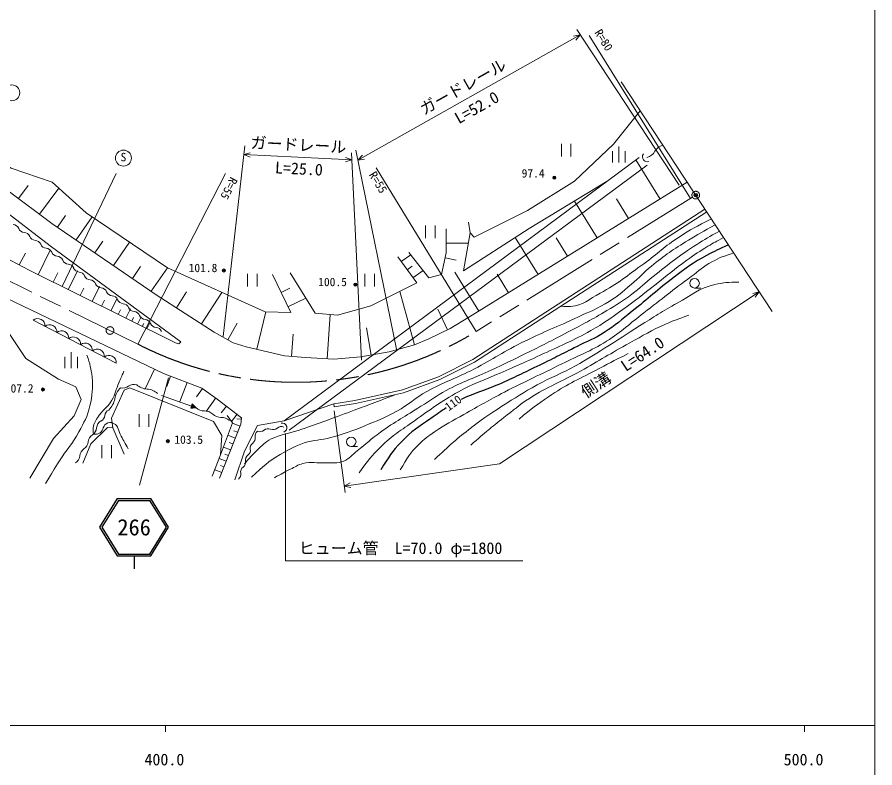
# Model space of a CAD drawing. Units: millimetres, scale not verified. Extents: x 40000 to 680000, y 20000 to 380000.
# Drawn here: x 444808 to 579000, y 198357 to 315823 of the extents above; entities that cross this region are included whole.
import ezdxf
from ezdxf.enums import TextEntityAlignment as Align

# ---------------------------------------------------------------- set-up
doc = ezdxf.new("R2010")
doc.units = ezdxf.units.MM
doc.header["$LTSCALE"] = 1000
doc.header["$PDMODE"] = 32
doc.header["$PDSIZE"] = 500
doc.linetypes.add('CHAIN', pattern=[18.5, 12, -1.5, 3.5, -1.5])
for name, color, linetype, lineweight in [('M-BGD', 7, 'Continuous', 13), ('M-BMK', 2, 'CHAIN', 13), ('M-STR-HTXT', 7, 'Continuous', 13), ('M-STR-STRC', 7, 'Continuous', 25), ('M-TTL-BAND', 7, 'Continuous', 13)]:
    doc.layers.add(name, color=color, linetype=linetype, lineweight=lineweight)
doc.layers.add('M-OTRS', color=6, linetype='Continuous')
doc.styles.add('ＭＳ ゴシック', font='')
doc.styles.get('ＭＳ ゴシック').set_extended_font_data('MS Gothic')

msp = doc.modelspace()

# ---------------------------------------------------------------- linework, layer by layer
at = {"layer": 'M-BGD'}
for p, q in [((529960, 296003), (529960, 294003)), ((531460, 294003), (531460, 296003)), ((538946, 293084), (538946, 295584)), ((486604, 252631), (542135, 293884)), ((537946, 293084), (537946, 294834)), ((539946, 293084), (539946, 294834)), ((543389, 292669), (487392, 251222)), ((545394, 287368), (541589, 293520)), ((450176, 279874), (435647, 291032)), ((515343, 268780), (549647, 289998)), ((443396, 288669), (450253, 283555)), ((445034, 287447), (446551, 289482)), ((448289, 285020), (451324, 289089)), ((540473, 284324), (538570, 287400)), ((535551, 281280), (531984, 287048)), ((451139, 282949), (452382, 284766)), ((454047, 280960), (456533, 284595)), ((529460, 270908), (552415, 285792)), ((450253, 283555), (466564, 272397)), ((508719, 283238), (508719, 281238)), ((510219, 281238), (510219, 283238)), ((511936, 278935), (511936, 282683)), ((456974, 278958), (458225, 280787)), ((459901, 276955), (462404, 280614)), ((511936, 280478), (515403, 280478)), ((526322, 275571), (522740, 281363)), ((530937, 278426), (529153, 281310)), ((441110, 279177), (446805, 276155)), ((448086, 275519), (449935, 279241)), ((470400, 265036), (450176, 279874)), ((445132, 277043), (446106, 278878)), ((507316, 274228), (504353, 278325)), ((504895, 277575), (506385, 278653)), ((511192, 275560), (511936, 278935)), ((511771, 278184), (513506, 277802)), ((462847, 274940), (464107, 276781)), ((465794, 272924), (468313, 276607)), ((505812, 276307), (506605, 276880)), ((446805, 276155), (469586, 264842)), ((450442, 274349), (451173, 275821)), ((452797, 273180), (454259, 276124)), ((480841, 275682), (480841, 273682)), ((482341, 273682), (482341, 275682)), ((487616, 269608), (484739, 275535)), ((499222, 275682), (499222, 273682)), ((500722, 273682), (500722, 275682)), ((506730, 275038), (508316, 276185)), ((517056, 269839), (513296, 275917)), ((521689, 272705), (519898, 275601)), ((441537, 272606), (467697, 260080)), ((454660, 272254), (455239, 273419)), ((456524, 271329), (457680, 273658)), ((469725, 270357), (471317, 272823)), ((473671, 267811), (476853, 272743)), ((486090, 272751), (487493, 273432)), ((506954, 264527), (504657, 272898)), ((550792, 273442), (551792, 273442)), ((457998, 270597), (458455, 271518)), ((459472, 269865), (460387, 271707)), ((466564, 272397), (475630, 266547)), ((487179, 270507), (489984, 271868)), ((460638, 269286), (461000, 270015)), ((461804, 268707), (462527, 270164)), ((512154, 266900), (510617, 270125)), ((516110, 262257), (529460, 270908)), ((460306, 261684), (447300, 268387)), ((462726, 268249), (463012, 268825)), ((463648, 267791), (464221, 268944)), ((482324, 263856), (483717, 269692)), ((493299, 262359), (493787, 269287)), ((512552, 267089), (515343, 268780)), ((464378, 267428), (464605, 267885)), ((465108, 267066), (465561, 267978)), ((477785, 265343), (479248, 267963)), ((500199, 262952), (499449, 267227)), ((509220, 265501), (512552, 267089)), ((475630, 266547), (478613, 264881)), ((487757, 262749), (488000, 266213)), ((469586, 264842), (470128, 264687)), ((470128, 264687), (470400, 265036)), ((478613, 264881), (480628, 264261)), ((503021, 263448), (506973, 264532)), ((506973, 264532), (509220, 265501)), ((453269, 260917), (453269, 263417)), ((480628, 264261), (486633, 262828)), ((498604, 262673), (503021, 263448)), ((452269, 260917), (452269, 262667)), ((454269, 260917), (454269, 262667)), ((486633, 262828), (489926, 262556)), ((489926, 262556), (494342, 262285)), ((494342, 262285), (498604, 262673)), ((510725, 259564), (516110, 262257)), ((466314, 260742), (464835, 257653)), ((467697, 260080), (473713, 257788)), ((468825, 259650), (468215, 258050)), ((505110, 257501), (510725, 259564)), ((471385, 258675), (470236, 255658)), ((473787, 257735), (472849, 256422)), ((473713, 257788), (476119, 256069)), ((467368, 256637), (472082, 254970)), ((497662, 255840), (505110, 257501)), ((471847, 255053), (472082, 254970)), ((472207, 255323), (471957, 254616)), ((472082, 254970), (472789, 254720)), ((472091, 254993), (472751, 254760)), ((472099, 255017), (472712, 254800)), ((472107, 255041), (472673, 254841)), ((472116, 255064), (472634, 254881)), ((472124, 255088), (472595, 254921)), ((472132, 255111), (472557, 254961)), ((472141, 255135), (472518, 255002)), ((472149, 255158), (472479, 255042)), ((472157, 255182), (472440, 255082)), ((472166, 255206), (472401, 255122)), ((472174, 255229), (472363, 255163)), ((472182, 255253), (472324, 255203)), ((472191, 255276), (472285, 255243)), ((472199, 255300), (472246, 255283)), ((472789, 254720), (472207, 255323)), ((475888, 256234), (474368, 254106)), ((476119, 256069), (479901, 253147)), ((486604, 252631), (494339, 255324)), ((494339, 255324), (497662, 255840)), ((494415, 254830), (494339, 255324)), ((463889, 253726), (463889, 251726)), ((465389, 251726), (465389, 253726)), ((471957, 254616), (472789, 254720)), ((471966, 254640), (472013, 254623)), ((471974, 254664), (472068, 254630)), ((471982, 254687), (472124, 254637)), ((471991, 254711), (472179, 254644)), ((471999, 254734), (472235, 254651)), ((472007, 254758), (472290, 254658)), ((472016, 254781), (472346, 254665)), ((472024, 254805), (472401, 254672)), ((472032, 254829), (472457, 254678)), ((472041, 254852), (472512, 254685)), ((472049, 254876), (472568, 254692)), ((472057, 254899), (472623, 254699)), ((472066, 254923), (472678, 254706)), ((472074, 254946), (472734, 254713)), ((477550, 254963), (476751, 253928)), ((479206, 253684), (478351, 252577)), ((479874, 252908), (479179, 252985)), ((479901, 253147), (479786, 252116)), ((482421, 251944), (486604, 252631)), ((479786, 252116), (476463, 243694)), ((479668, 251817), (478500, 252277)), ((479299, 250882), (478715, 251113)), ((480359, 247933), (482421, 251944)), ((478931, 249948), (477787, 250399)), ((458068, 248824), (458068, 246824)), ((459568, 246824), (459568, 248824)), ((478209, 248119), (477090, 248560)), ((478570, 249033), (477998, 249259)), ((497078, 248627), (498078, 248627)), ((477856, 247223), (477296, 247444)), ((478869, 243407), (480359, 247933)), ((477502, 246328), (476402, 246762)), ((477155, 245448), (476605, 245665)), ((476808, 244567), (475714, 244998))]:
    msp.add_line(p, q, dxfattribs=at)
for points in [[(420668, 302994), (429821, 299507), (438713, 295236), (443856, 292185), (450307, 290006), (455624, 285211), (468351, 276581), (483606, 269695), (487616, 269608)], [(515423, 283729), (515685, 282073), (516295, 281376), (524663, 285560), (531986, 290180), (538088, 295933), (542302, 301156)], [(515685, 282073), (514639, 276145), (524925, 282770), (537134, 290169)], [(494415, 254830), (497755, 255348), (505251, 257021), (510923, 259104), (516359, 261822), (529732, 270489), (552690, 285374)], [(506096, 279022), (509234, 275012), (511192, 275560)], [(487529, 275797), (491451, 269520), (494938, 269172), (500168, 270654), (507316, 274228)], [(440769, 269762), (443060, 267127), (446154, 262429), (451253, 259163), (454004, 257960), (454806, 256012), (453717, 253434), (450509, 249881), (446785, 243694)], [(459790, 251543), (459561, 253090), (461566, 257444), (462426, 257845), (475546, 252574), (476807, 250340), (476635, 247360), (475317, 243980)], [(476635, 247360), (478525, 252345), (477666, 253491)], [(455092, 246043), (456353, 249079), (458931, 251600), (459790, 251543), (461566, 247418)]]:
    msp.add_lwpolyline(points, dxfattribs=at)
for centre, radius in [((528848, 290703), 100), ((528848, 290703), 80), ((528848, 290703), 60), ((528848, 290703), 40), ((528848, 290703), 20), ((528848, 290703), 20), ((477150, 276179), 100), ((477150, 276179), 80), ((477150, 276179), 60), ((477150, 276179), 40), ((477150, 276179), 20), ((477150, 276179), 20), ((497728, 273966), 100), ((497728, 273966), 80), ((497728, 273966), 60), ((497728, 273966), 40), ((497728, 273966), 20), ((497728, 273966), 20), ((550792, 274192), 750), ((448847, 257559), 100), ((448847, 257559), 80), ((448847, 257559), 60), ((448847, 257559), 40), ((448847, 257559), 20), ((448847, 257559), 20), ((497078, 249377), 750), ((468384, 249480), 100), ((468384, 249480), 80), ((468384, 249480), 60), ((468384, 249480), 40), ((468384, 249480), 20), ((468384, 249480), 20)]:
    msp.add_circle(centre, radius, dxfattribs=at)
for centre, radius, start, end in [((546448, 293753), 2150, 106.9442, 150.00101), ((543408, 293969), 771, 144.52651, 288.61955), ((542724, 295903), 2150, 286.9442, 330.00101), ((444122, 282370), 1011, 22.60011, 85.8344), ((445987, 283147), 1011, 202.60011, 265.8344), ((445841, 281131), 1011, 22.60011, 85.8344), ((447707, 281908), 1011, 202.60011, 265.8344), ((447560, 279892), 1011, 22.60011, 85.8344), ((449426, 280668), 1011, 202.60011, 265.8344), ((449279, 278653), 1011, 22.60011, 85.8344), ((451145, 279429), 1011, 202.60011, 265.8344), ((450998, 277414), 1011, 22.60011, 85.8344), ((452864, 278190), 1011, 202.60011, 265.8344), ((452717, 276174), 1011, 22.60011, 85.8344), ((454583, 276951), 1011, 202.60011, 265.8344), ((454436, 274935), 1011, 22.60011, 85.8344), ((456302, 275712), 1011, 202.60011, 265.8344), ((456155, 273696), 1011, 22.60011, 85.8344), ((458021, 274473), 1011, 202.60011, 265.8344), ((457875, 272457), 1011, 22.60011, 85.8344), ((459741, 273234), 1011, 202.60011, 265.8344), ((459594, 271218), 1011, 22.60011, 85.8344), ((461460, 271995), 1011, 202.60011, 265.8344), ((461313, 269979), 1011, 22.60011, 85.8344), ((463179, 270756), 1011, 202.60011, 265.8344), ((463032, 268740), 1011, 22.60011, 85.8344), ((448032, 267526), 1130, 355.10584, 130.35932), ((464898, 269517), 1011, 202.60011, 265.8344), ((464751, 267501), 1011, 22.60011, 85.8344), ((449890, 266568), 1130, 355.10584, 130.35932), ((466617, 268278), 1011, 202.60011, 265.8344), ((466470, 266262), 1011, 22.60011, 85.8344), ((451748, 265611), 1130, 355.10584, 130.35932), ((453606, 264653), 1130, 355.10584, 130.35932), ((455464, 263696), 1130, 355.10584, 130.35932), ((457322, 262738), 1130, 355.10584, 130.35932), ((459180, 261780), 1130, 355.10584, 130.35932), ((463342, 255499), 3320, 135.03023, 169.60765), ((461392, 259232), 1443, 253.94621, 306.66348), ((463115, 256917), 1443, 73.94621, 126.66348), ((465317, 260302), 2691, 227.94526, 266.38743), ((464978, 254931), 2691, 47.94526, 86.38743), ((456811, 256697), 3320, 315.03023, 349.60765), ((459548, 253405), 1022, 112.30272, 175.1896), ((474007, 255919), 1709, 224.55735, 272.92283), ((474182, 252505), 1709, 44.55735, 92.92283), ((476618, 254904), 1709, 224.55735, 272.92283), ((458660, 251427), 1424, 122.28298, 175.34707), ((457512, 253576), 1022, 292.30272, 355.1896), ((476792, 251489), 1709, 44.55735, 92.92283), ((486283, 251583), 732, 288.5907, 104.93441), ((455821, 251658), 1424, 302.28298, 355.34707), ((482944, 250277), 922, 124.99751, 191.29942), ((482800, 251926), 974, 246.71506, 311.17571), ((484082, 250461), 974, 66.71506, 131.17571), ((484852, 252249), 974, 246.71506, 311.17571), ((486134, 250784), 974, 66.71506, 131.17571), ((457343, 249250), 1424, 122.28298, 175.34707), ((481137, 249916), 922, 304.99751, 11.29942), ((456025, 247073), 1424, 122.28298, 175.34707), ((454503, 249481), 1424, 302.28298, 355.34707), ((482194, 248406), 922, 124.99751, 191.29942), ((453186, 247304), 1424, 302.28298, 355.34707), ((481444, 246535), 922, 124.99751, 191.29942), ((480386, 248045), 922, 304.99751, 11.29942), ((479636, 246174), 922, 304.99751, 11.29942), ((478886, 244303), 922, 304.99751, 11.29942), ((480693, 244664), 922, 124.99751, 191.29942)]:
    msp.add_arc(centre, radius, start, end, dxfattribs=at)
for points, knots in [([(481490, 243862), (483409, 245599), (484037, 246240), (485942, 247368), (487355, 248205), (488169, 248679), (489725, 249204), (491301, 249735), (492295, 249602), (493899, 250039), (496008, 250613), (497159, 251054), (499185, 251875), (501177, 252683), (502305, 253128), (504193, 254156), (506136, 255214), (506989, 256198), (508923, 257272), (511507, 258707), (513130, 259165), (515767, 260500), (518909, 262090), (520527, 263250), (523669, 264840), (526845, 266447), (528737, 267111), (531960, 268624), (533860, 269516), (534984, 269909), (536801, 270961), (538535, 271965), (539379, 272738), (540918, 274021), (542183, 275076), (542761, 275816), (544034, 276859), (546171, 278609), (547469, 279474), (549821, 280921), (551436, 281915), (552009, 282247), (554040, 283323)], [0, 0, 0, 0, 1, 1, 1, 2, 2, 2, 3, 3, 3, 4, 4, 4, 5, 5, 5, 6, 6, 6, 7, 7, 7, 8, 8, 8, 9, 9, 9, 10, 10, 10, 11, 11, 11, 12, 12, 12, 13, 13, 13, 14, 14, 14, 14]), ([(529891, 270592), (530535, 270496), (530814, 270532), (531403, 270571), (533374, 270703), (534279, 271701), (536022, 272630), (538867, 274148), (540247, 275367), (542866, 277249), (545058, 278824), (546101, 279967), (548375, 281422), (550280, 282642), (551011, 283035), (553429, 284251)], [0, 0, 0, 0, 1, 1, 1, 2, 2, 2, 3, 3, 3, 4, 4, 4, 5, 5, 5, 5]), ([(554684, 282345), (552985, 281408), (552513, 281106), (551157, 280254), (548352, 278491), (546910, 277302), (544313, 275246), (542982, 274192), (542335, 273479), (540974, 272463), (539515, 271375), (538640, 270840), (537079, 269904), (534718, 268487), (533337, 267794), (530902, 266509), (528358, 265166), (526915, 264448), (524336, 263171), (522263, 262144), (521088, 261596), (518994, 260611), (516248, 259320), (514583, 258853), (511928, 257384), (510339, 256505), (509511, 255906), (507977, 254935), (505491, 253362), (504026, 252586), (501633, 250873), (500162, 249820), (499443, 249092), (498016, 247980), (497197, 247341), (496860, 246768), (495902, 246366), (494875, 245936), (494175, 246164), (493064, 246088), (491676, 245993), (490847, 246336), (489503, 245977), (488695, 245761), (488308, 245452), (487555, 245086), (486558, 244602), (486236, 244413), (485051, 243751)], [0, 0, 0, 0, 1, 1, 1, 2, 2, 2, 3, 3, 3, 4, 4, 4, 5, 5, 5, 6, 6, 6, 7, 7, 7, 8, 8, 8, 9, 9, 9, 10, 10, 10, 11, 11, 11, 12, 12, 12, 13, 13, 13, 14, 14, 14, 15, 15, 15, 16, 16, 16, 16]), ([(498295, 244530), (499710, 246487), (500227, 247130), (501689, 248592), (503530, 250433), (504856, 251141), (506975, 252654), (509605, 254531), (511061, 255629), (513875, 257217), (516095, 258470), (517503, 258846), (519829, 259888), (522697, 261172), (524328, 261838), (527174, 263171), (530088, 264535), (531781, 265192), (534575, 266788), (536606, 267948), (537680, 268710), (539583, 270071), (541588, 271504), (542641, 272403), (544591, 273910), (546552, 275426), (547580, 276368), (549599, 277805), (550851, 278697), (551562, 279188), (552882, 279975), (553826, 280539), (554153, 280723), (555338, 281351)], [0, 0, 0, 0, 1, 1, 1, 2, 2, 2, 3, 3, 3, 4, 4, 4, 5, 5, 5, 6, 6, 6, 7, 7, 7, 8, 8, 8, 9, 9, 9, 10, 10, 10, 11, 11, 11, 11]), ([(504749, 244975), (505867, 246854), (506223, 247604), (507587, 248926), (508487, 249797), (509062, 250216), (510091, 250929), (511813, 252122), (512887, 252622), (514710, 253656), (517173, 255052), (518542, 255854), (521053, 257161), (524510, 258961), (526526, 259814), (530012, 261557), (532759, 262931), (534422, 263485), (537023, 265118), (539453, 266644), (540587, 267827), (542866, 269570), (545759, 271783), (547336, 273082), (550267, 275246), (551509, 276162), (552137, 276791), (553494, 277527), (554768, 278218), (555319, 278410), (556925, 278941)], [0, 0, 0, 0, 1, 1, 1, 2, 2, 2, 3, 3, 3, 4, 4, 4, 5, 5, 5, 6, 6, 6, 7, 7, 7, 8, 8, 8, 9, 9, 9, 10, 10, 10, 10]), ([(557723, 274355), (556052, 274371), (555391, 274282), (553939, 273966), (551451, 273424), (550336, 272285), (548096, 271072), (545730, 269791), (544486, 268928), (542198, 267511), (540030, 266168), (538856, 265352), (536689, 264005), (534942, 262919), (533981, 262278), (532182, 261279), (529888, 260004), (528467, 259549), (526173, 258274), (523973, 257052), (522769, 256313), (520664, 254935), (518575, 253569), (517404, 252795), (515433, 251263), (513244, 249561), (512534, 248878), (510091, 246589)], [0, 0, 0, 0, 1, 1, 1, 2, 2, 2, 3, 3, 3, 4, 4, 4, 5, 5, 5, 6, 6, 6, 7, 7, 7, 8, 8, 8, 9, 9, 9, 9]), ([(515767, 248870), (518220, 250966), (518872, 251542), (520942, 253155), (522485, 254357), (523307, 255096), (524948, 256160), (527927, 258089), (529857, 258723), (532961, 260444), (535984, 262120), (537605, 263186), (540640, 264840), (542817, 266026), (543982, 266813), (546260, 267789), (547651, 268385), (548153, 268590), (549877, 269180)], [0, 0, 0, 0, 1, 1, 1, 2, 2, 2, 3, 3, 3, 4, 4, 4, 5, 5, 5, 6, 6, 6, 6]), ([(523335, 252932), (525418, 254664), (526083, 255160), (527953, 256438), (530669, 258294), (532390, 259019), (535298, 260555), (537284, 261605), (537937, 261942), (540418, 263171)], [0, 0, 0, 0, 1, 1, 1, 2, 2, 2, 3, 3, 3, 3]), ([(455722, 262944), (456225, 261454), (456377, 260878), (456525, 259507), (456714, 257744), (456558, 256713), (456181, 254980), (455814, 253295), (455268, 252437), (454462, 250913), (453466, 249031), (452567, 248183), (451425, 246386), (450553, 245013), (450273, 244557), (449248, 242834)], [0, 0, 0, 0, 1, 1, 1, 2, 2, 2, 3, 3, 3, 4, 4, 4, 5, 5, 5, 5]), ([(461509, 260423), (461114, 259541), (461013, 259309), (460707, 258590), (460263, 257546), (460188, 256878), (459618, 255897), (458923, 254700), (458102, 254330), (457384, 253147), (456987, 252493), (456712, 252078), (456696, 251314), (456691, 251022), (456686, 250883), (456754, 250569)], [0, 0, 0, 0, 1, 1, 1, 2, 2, 2, 3, 3, 3, 4, 4, 4, 5, 5, 5, 5]), ([(480352, 245887), (481220, 246930), (481491, 247259), (482325, 248035), (483139, 248794), (483554, 249320), (484550, 249816), (486101, 250588), (487137, 250601), (488779, 251152), (491824, 252172), (493502, 252823), (496514, 253934), (499405, 255000), (500321, 255350), (503895, 256718)], [0, 0, 0, 0, 1, 1, 1, 2, 2, 2, 3, 3, 3, 4, 4, 4, 5, 5, 5, 5]), ([(456754, 250569), (457068, 250525), (457259, 250558), (457563, 250651), (458290, 250874), (458127, 251746), (458731, 252209), (459094, 252487), (459483, 252450), (459900, 252264), (460727, 251896), (460620, 251048), (461069, 250261), (461511, 249483), (461649, 249232), (462181, 248258)], [0, 0, 0, 0, 1, 1, 1, 2, 2, 2, 3, 3, 3, 4, 4, 4, 5, 5, 5, 5])]:
    msp.add_open_spline(points, degree=3, knots=knots, dxfattribs=at)
at = {"layer": 'M-BGD', "lineweight": 25}
for points, knots in [([(556109, 280180), (554466, 279485), (553974, 279237), (552659, 278529), (550563, 277399), (549511, 276549), (547596, 275134), (544937, 273170), (543627, 271838), (541030, 269792), (539336, 268458), (538459, 267601), (536634, 266454), (535062, 265466), (534062, 265120), (532405, 264284), (529958, 263049), (528586, 262357), (526117, 261168), (523629, 259969), (522252, 259259), (519718, 258163), (517625, 257257), (516328, 257022), (514296, 256009)], [0, 0, 0, 0, 1, 1, 1, 2, 2, 2, 3, 3, 3, 4, 4, 4, 5, 5, 5, 6, 6, 6, 7, 7, 7, 8, 8, 8, 8]), ([(511923, 254680), (511175, 254207), (510459, 253699), (509535, 253043), (507655, 251710), (506499, 251046), (504916, 249371), (503453, 247823), (502971, 247070), (501689, 244975)], [0, 0, 0, 0, 1, 1, 1, 2, 2, 2, 3, 3, 3, 3])]:
    msp.add_open_spline(points, degree=3, knots=knots, dxfattribs=at)
at = {"layer": 'M-BGD'}
for p in [(528848, 290703), (477150, 276179), (497728, 273966), (448847, 257559), (468384, 249480)]:
    msp.add_point(p, dxfattribs=at)
at = {"layer": 'M-BMK'}
for p, q in [((550468, 287659), (516649, 266646)), ((463697, 264653), (425657, 283298))]:
    msp.add_line(p, q, dxfattribs=at)
for centre in [(550978, 287975), (459332, 266792)]:
    msp.add_circle(centre, 600, dxfattribs=at)
msp.add_arc((488398, 312789), 54104, 242.83555, 301.47685, dxfattribs=at)
at = {"layer": 'M-OTRS'}
msp.add_point((550978, 287975), dxfattribs=at)
at = {"layer": 'M-STR-HTXT'}
for p, q in [((498127, 293434), (532902, 313041)), ((532902, 313041), (531859, 312855)), ((532902, 313041), (532203, 312245)), ((548392, 289535), (532351, 313877)), ((550152, 287462), (534320, 312944)), ((562951, 269784), (539314, 305696)), ((477050, 265867), (480415, 295705)), ((480259, 294315), (481275, 294615)), ((480259, 294315), (497183, 293475)), ((480259, 294315), (481240, 293916)), ((498699, 262165), (497129, 294583)), ((504196, 263623), (497802, 295032)), ((498127, 293434), (498826, 294230)), ((497183, 293475), (496167, 293175)), ((497183, 293475), (496201, 293874)), ((498127, 293434), (499170, 293620)), ((451839, 273682), (460315, 291348)), ((463697, 264653), (477394, 291344)), ((516649, 266646), (500984, 292232)), ((520286, 245949), (560923, 272865)), ((560923, 272865), (559896, 272605)), ((560923, 272865), (560283, 272021)), ((468465, 259367), (463970, 242609)), ((494387, 254219), (496108, 241424)), ((486785, 250660), (486785, 230768)), ((495971, 242448), (520286, 245949)), ((495971, 242448), (496911, 242937)), ((495971, 242448), (497010, 242244)), ((486785, 230768), (523951, 230768))]:
    msp.add_line(p, q, dxfattribs=at)
at = {"layer": 'M-STR-STRC'}
for p, q in [((460473, 240507), (457709, 236007)), ((460640, 240207), (458061, 236007)), ((460473, 240507), (465745, 240507)), ((460640, 240207), (465577, 240207)), ((468157, 236007), (465577, 240207)), ((468509, 236007), (465745, 240507)), ((457709, 236007), (460473, 231507)), ((458061, 236007), (460640, 231807)), ((465577, 231807), (468157, 236007)), ((465745, 231507), (468509, 236007)), ((460473, 231507), (465745, 231507)), ((460640, 231807), (465577, 231807)), ((463109, 231507), (463109, 229507))]:
    msp.add_line(p, q, dxfattribs=at)
at = {"layer": 'M-STR-STRC', "lineweight": 13}
for centre in [(443976, 303981), (461438, 293769)]:
    msp.add_circle(centre, 1250, dxfattribs=at)
at = {"layer": 'M-TTL-BAND'}
for p, q in [((579000, 20000), (579000, 370000)), ((40000, 205000), (579000, 205000)), ((468000, 205000), (468000, 204000)), ((568000, 205000), (568000, 204000))]:
    msp.add_line(p, q, dxfattribs=at)

# ---------------------------------------------------------------- texts
at = {"layer": 'M-BGD', "style": 'ＭＳ ゴシック'}
for s, p in [('97.4', (525535, 290331)), ('101.8', (473885, 275533)), ('100.5', (494154, 273333)), ('107.2', (445123, 256684)), ('103.5', (471650, 248662))]:
    msp.add_text(s, height=1320, dxfattribs=at).set_placement(p, align=Align.BOTTOM_CENTER)
msp.add_text('110', height=1320, rotation=36.158, dxfattribs=at).set_placement((513653, 254602), align=Align.BOTTOM_CENTER)
at = {"layer": 'M-STR-HTXT', "style": 'ＭＳ ゴシック'}
for s, rotation, p in [('R=80', 301.853, (534745, 313208)), ('R=55', 301.477, (499438, 290955)), ('R=55', 242.836, (477839, 291115))]:
    msp.add_text(s, height=1320, rotation=rotation, dxfattribs=at).set_placement(p, align=Align.BOTTOM_LEFT)
for s, rotation, p in [('ガードレール', 29.416, (515269, 303673)), ('L=52.0', 29.416, (517432, 300416)), ('ガードレール', 357.158, (488745, 294394)), ('L=25.0', 357.158, (488828, 290657)), ('側溝\u3000L=64.0', 33.519, (540329, 259824))]:
    msp.add_text(s, height=1833, rotation=rotation, dxfattribs=at).set_placement(p, align=Align.BOTTOM_CENTER)
msp.add_text('ヒューム管\u3000L=70.0 φ=1800', height=1833, dxfattribs=at).set_placement((504792, 231268), align=Align.BOTTOM_CENTER)
at = {"layer": 'M-STR-STRC', "style": 'ＭＳ ゴシック'}
msp.add_text('S', height=1320, dxfattribs=at).set_placement((461438, 292869), align=Align.BOTTOM_CENTER)
msp.add_text('266', height=2566, dxfattribs=at).set_placement((463109, 236007), align=Align.MIDDLE_CENTER)
at = {"layer": 'M-TTL-BAND', "style": 'ＭＳ ゴシック'}
for s, p in [('400.0', (467844, 198195)), ('500.0', (567844, 198195))]:
    msp.add_text(s, height=1833, dxfattribs=at).set_placement(p, align=Align.BOTTOM_CENTER)

doc.saveas('drawing.dxf')
